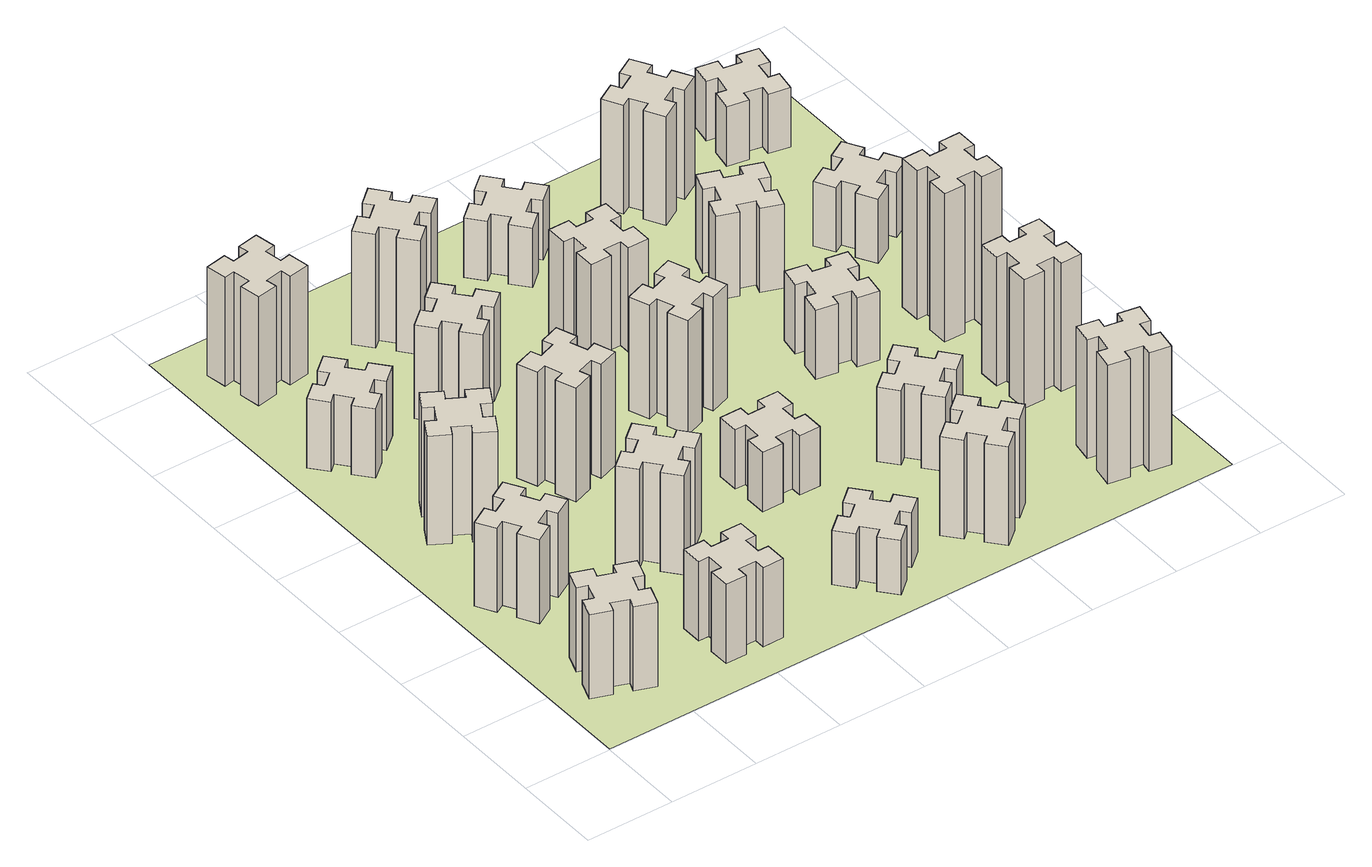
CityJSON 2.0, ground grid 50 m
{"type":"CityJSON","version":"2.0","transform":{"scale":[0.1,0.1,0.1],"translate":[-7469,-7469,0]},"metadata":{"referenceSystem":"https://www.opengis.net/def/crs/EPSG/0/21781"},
"CityObjects":{
"building1":{"type":"Building","attributes":{"class":"1000","function":"1000","usage":"1000","yearOfConstruction":2016,"roofType":"1000","measuredHeight":51,"storeysAboveGround":30,"storeysBelowGround":0},"geometry":[{"type":"Solid","lod":"1","boundaries":[[[[0,1,2,3,4,5,6,7,8,9,10,11,12,13,14,15,16,17,18,19]],[[17,16,20,21]],[[16,15,22,20]],[[15,14,23,22]],[[14,13,24,23]],[[13,12,25,24]],[[12,11,26,25]],[[11,10,27,26]],[[10,9,28,27]],[[9,8,29,28]],[[8,7,30,29]],[[7,6,31,30]],[[6,5,32,31]],[[5,4,33,32]],[[4,3,34,33]],[[3,2,35,34]],[[2,1,36,35]],[[1,0,37,36]],[[0,19,38,37]],[[19,18,39,38]],[[18,17,21,39]],[[24,25,26,27,28,29,30,31,32,33,34,35,36,37,38,39,21,20,22,23]]]]}]},
"building2":{"type":"Building","attributes":{"class":"1000","function":"1000","usage":"1000","yearOfConstruction":2016,"roofType":"1000","measuredHeight":51,"storeysAboveGround":30,"storeysBelowGround":0},"geometry":[{"type":"Solid","lod":"1","boundaries":[[[[40,41,42,43,44,45,46,47,48,49,50,51,52,53,54,55,56,57,58,59]],[[57,56,60,61]],[[56,55,62,60]],[[55,54,63,62]],[[54,53,64,63]],[[53,52,65,64]],[[52,51,66,65]],[[51,50,67,66]],[[50,49,68,67]],[[49,48,69,68]],[[48,47,70,69]],[[47,46,71,70]],[[46,45,72,71]],[[45,44,73,72]],[[44,43,74,73]],[[43,42,75,74]],[[42,41,76,75]],[[41,40,77,76]],[[40,59,78,77]],[[59,58,79,78]],[[58,57,61,79]],[[64,65,66,67,68,69,70,71,72,73,74,75,76,77,78,79,61,60,62,63]]]]}]},
"building3":{"type":"Building","attributes":{"class":"1000","function":"1000","usage":"1000","yearOfConstruction":2016,"roofType":"1000","measuredHeight":66,"storeysAboveGround":30,"storeysBelowGround":0},"geometry":[{"type":"Solid","lod":"1","boundaries":[[[[80,81,82,83,84,85,86,87,88,89,90,91,92,93,94,95,96,97,98,99]],[[97,96,100,101]],[[96,95,102,100]],[[95,94,103,102]],[[94,93,104,103]],[[93,92,105,104]],[[92,91,106,105]],[[91,90,107,106]],[[90,89,108,107]],[[89,88,109,108]],[[88,87,110,109]],[[87,86,111,110]],[[86,85,112,111]],[[85,84,113,112]],[[84,83,114,113]],[[83,82,115,114]],[[82,81,116,115]],[[81,80,117,116]],[[80,99,118,117]],[[99,98,119,118]],[[98,97,101,119]],[[104,105,106,107,108,109,110,111,112,113,114,115,116,117,118,119,101,100,102,103]]]]}]},
"building4":{"type":"Building","attributes":{"class":"1000","function":"1000","usage":"1000","yearOfConstruction":2016,"roofType":"1000","measuredHeight":48,"storeysAboveGround":30,"storeysBelowGround":0},"geometry":[{"type":"Solid","lod":"1","boundaries":[[[[120,121,122,123,124,125,126,127,128,129,130,131,132,133,134,135,136,137,138,139]],[[137,136,140,141]],[[136,135,142,140]],[[135,134,143,142]],[[134,133,144,143]],[[133,132,145,144]],[[132,131,146,145]],[[131,130,147,146]],[[130,129,148,147]],[[129,128,149,148]],[[128,127,150,149]],[[127,126,151,150]],[[126,125,152,151]],[[125,124,153,152]],[[124,123,154,153]],[[123,122,155,154]],[[122,121,156,155]],[[121,120,157,156]],[[120,139,158,157]],[[139,138,159,158]],[[138,137,141,159]],[[144,145,146,147,148,149,150,151,152,153,154,155,156,157,158,159,141,140,142,143]]]]}]},
"building5":{"type":"Building","attributes":{"class":"1000","function":"1000","usage":"1000","yearOfConstruction":2016,"roofType":"1000","measuredHeight":42,"storeysAboveGround":30,"storeysBelowGround":0},"geometry":[{"type":"Solid","lod":"1","boundaries":[[[[160,161,162,163,164,165,166,167,168,169,170,171,172,173,174,175,176,177,178,179]],[[177,176,180,181]],[[176,175,182,180]],[[175,174,183,182]],[[174,173,184,183]],[[173,172,185,184]],[[172,171,186,185]],[[171,170,187,186]],[[170,169,188,187]],[[169,168,189,188]],[[168,167,190,189]],[[167,166,191,190]],[[166,165,192,191]],[[165,164,193,192]],[[164,163,194,193]],[[163,162,195,194]],[[162,161,196,195]],[[161,160,197,196]],[[160,179,198,197]],[[179,178,199,198]],[[178,177,181,199]],[[184,185,186,187,188,189,190,191,192,193,194,195,196,197,198,199,181,180,182,183]]]]}]},
"building6":{"type":"Building","attributes":{"class":"1000","function":"1000","usage":"1000","yearOfConstruction":2016,"roofType":"1000","measuredHeight":66,"storeysAboveGround":30,"storeysBelowGround":0},"geometry":[{"type":"Solid","lod":"1","boundaries":[[[[200,201,202,203,204,205,206,207,208,209,210,211,212,213,214,215,216,217,218,219]],[[217,216,220,221]],[[216,215,222,220]],[[215,214,223,222]],[[214,213,224,223]],[[213,212,225,224]],[[212,211,226,225]],[[211,210,227,226]],[[210,209,228,227]],[[209,208,229,228]],[[208,207,230,229]],[[207,206,231,230]],[[206,205,232,231]],[[205,204,233,232]],[[204,203,234,233]],[[203,202,235,234]],[[202,201,236,235]],[[201,200,237,236]],[[200,219,238,237]],[[219,218,239,238]],[[218,217,221,239]],[[224,225,226,227,228,229,230,231,232,233,234,235,236,237,238,239,221,220,222,223]]]]}]},
"building7":{"type":"Building","attributes":{"class":"1000","function":"1000","usage":"1000","yearOfConstruction":2016,"roofType":"1000","measuredHeight":60,"storeysAboveGround":30,"storeysBelowGround":0},"geometry":[{"type":"Solid","lod":"1","boundaries":[[[[240,241,242,243,244,245,246,247,248,249,250,251,252,253,254,255,256,257,258,259]],[[257,256,260,261]],[[256,255,262,260]],[[255,254,263,262]],[[254,253,264,263]],[[253,252,265,264]],[[252,251,266,265]],[[251,250,267,266]],[[250,249,268,267]],[[249,248,269,268]],[[248,247,270,269]],[[247,246,271,270]],[[246,245,272,271]],[[245,244,273,272]],[[244,243,274,273]],[[243,242,275,274]],[[242,241,276,275]],[[241,240,277,276]],[[240,259,278,277]],[[259,258,279,278]],[[258,257,261,279]],[[264,265,266,267,268,269,270,271,272,273,274,275,276,277,278,279,261,260,262,263]]]]}]},
"building8":{"type":"Building","attributes":{"class":"1000","function":"1000","usage":"1000","yearOfConstruction":2016,"roofType":"1000","measuredHeight":69,"storeysAboveGround":30,"storeysBelowGround":0},"geometry":[{"type":"Solid","lod":"1","boundaries":[[[[280,281,282,283,284,285,286,287,288,289,290,291,292,293,294,295,296,297,298,299]],[[297,296,300,301]],[[296,295,302,300]],[[295,294,303,302]],[[294,293,304,303]],[[293,292,305,304]],[[292,291,306,305]],[[291,290,307,306]],[[290,289,308,307]],[[289,288,309,308]],[[288,287,310,309]],[[287,286,311,310]],[[286,285,312,311]],[[285,284,313,312]],[[284,283,314,313]],[[283,282,315,314]],[[282,281,316,315]],[[281,280,317,316]],[[280,299,318,317]],[[299,298,319,318]],[[298,297,301,319]],[[304,305,306,307,308,309,310,311,312,313,314,315,316,317,318,319,301,300,302,303]]]]}]},
"building9":{"type":"Building","attributes":{"class":"1000","function":"1000","usage":"1000","yearOfConstruction":2016,"roofType":"1000","measuredHeight":57,"storeysAboveGround":30,"storeysBelowGround":0},"geometry":[{"type":"Solid","lod":"1","boundaries":[[[[320,321,322,323,324,325,326,327,328,329,330,331,332,333,334,335,336,337,338,339]],[[337,336,340,341]],[[336,335,342,340]],[[335,334,343,342]],[[334,333,344,343]],[[333,332,345,344]],[[332,331,346,345]],[[331,330,347,346]],[[330,329,348,347]],[[329,328,349,348]],[[328,327,350,349]],[[327,326,351,350]],[[326,325,352,351]],[[325,324,353,352]],[[324,323,354,353]],[[323,322,355,354]],[[322,321,356,355]],[[321,320,357,356]],[[320,339,358,357]],[[339,338,359,358]],[[338,337,341,359]],[[344,345,346,347,348,349,350,351,352,353,354,355,356,357,358,359,341,340,342,343]]]]}]},
"building10":{"type":"Building","attributes":{"class":"1000","function":"1000","usage":"1000","yearOfConstruction":2016,"roofType":"1000","measuredHeight":33,"storeysAboveGround":30,"storeysBelowGround":0},"geometry":[{"type":"Solid","lod":"1","boundaries":[[[[360,361,362,363,364,365,366,367,368,369,370,371,372,373,374,375,376,377,378,379]],[[377,376,380,381]],[[376,375,382,380]],[[375,374,383,382]],[[374,373,384,383]],[[373,372,385,384]],[[372,371,386,385]],[[371,370,387,386]],[[370,369,388,387]],[[369,368,389,388]],[[368,367,390,389]],[[367,366,391,390]],[[366,365,392,391]],[[365,364,393,392]],[[364,363,394,393]],[[363,362,395,394]],[[362,361,396,395]],[[361,360,397,396]],[[360,379,398,397]],[[379,378,399,398]],[[378,377,381,399]],[[384,385,386,387,388,389,390,391,392,393,394,395,396,397,398,399,381,380,382,383]]]]}]},
"building11":{"type":"Building","attributes":{"class":"1000","function":"1000","usage":"1000","yearOfConstruction":2016,"roofType":"1000","measuredHeight":69,"storeysAboveGround":30,"storeysBelowGround":0},"geometry":[{"type":"Solid","lod":"1","boundaries":[[[[400,401,402,403,404,405,406,407,408,409,410,411,412,413,414,415,416,417,418,419]],[[417,416,420,421]],[[416,415,422,420]],[[415,414,423,422]],[[414,413,424,423]],[[413,412,425,424]],[[412,411,426,425]],[[411,410,427,426]],[[410,409,428,427]],[[409,408,429,428]],[[408,407,430,429]],[[407,406,431,430]],[[406,405,432,431]],[[405,404,433,432]],[[404,403,434,433]],[[403,402,435,434]],[[402,401,436,435]],[[401,400,437,436]],[[400,419,438,437]],[[419,418,439,438]],[[418,417,421,439]],[[424,425,426,427,428,429,430,431,432,433,434,435,436,437,438,439,421,420,422,423]]]]}]},
"building12":{"type":"Building","attributes":{"class":"1000","function":"1000","usage":"1000","yearOfConstruction":2016,"roofType":"1000","measuredHeight":36,"storeysAboveGround":30,"storeysBelowGround":0},"geometry":[{"type":"Solid","lod":"1","boundaries":[[[[440,441,442,443,444,445,446,447,448,449,450,451,452,453,454,455,456,457,458,459]],[[457,456,460,461]],[[456,455,462,460]],[[455,454,463,462]],[[454,453,464,463]],[[453,452,465,464]],[[452,451,466,465]],[[451,450,467,466]],[[450,449,468,467]],[[449,448,469,468]],[[448,447,470,469]],[[447,446,471,470]],[[446,445,472,471]],[[445,444,473,472]],[[444,443,474,473]],[[443,442,475,474]],[[442,441,476,475]],[[441,440,477,476]],[[440,459,478,477]],[[459,458,479,478]],[[458,457,461,479]],[[464,465,466,467,468,469,470,471,472,473,474,475,476,477,478,479,461,460,462,463]]]]}]},
"building13":{"type":"Building","attributes":{"class":"1000","function":"1000","usage":"1000","yearOfConstruction":2016,"roofType":"1000","measuredHeight":69,"storeysAboveGround":30,"storeysBelowGround":0},"geometry":[{"type":"Solid","lod":"1","boundaries":[[[[480,481,482,483,484,485,486,487,488,489,490,491,492,493,494,495,496,497,498,499]],[[497,496,500,501]],[[496,495,502,500]],[[495,494,503,502]],[[494,493,504,503]],[[493,492,505,504]],[[492,491,506,505]],[[491,490,507,506]],[[490,489,508,507]],[[489,488,509,508]],[[488,487,510,509]],[[487,486,511,510]],[[486,485,512,511]],[[485,484,513,512]],[[484,483,514,513]],[[483,482,515,514]],[[482,481,516,515]],[[481,480,517,516]],[[480,499,518,517]],[[499,498,519,518]],[[498,497,501,519]],[[504,505,506,507,508,509,510,511,512,513,514,515,516,517,518,519,501,500,502,503]]]]}]},
"building14":{"type":"Building","attributes":{"class":"1000","function":"1000","usage":"1000","yearOfConstruction":2016,"roofType":"1000","measuredHeight":60,"storeysAboveGround":30,"storeysBelowGround":0},"geometry":[{"type":"Solid","lod":"1","boundaries":[[[[520,521,522,523,524,525,526,527,528,529,530,531,532,533,534,535,536,537,538,539]],[[537,536,540,541]],[[536,535,542,540]],[[535,534,543,542]],[[534,533,544,543]],[[533,532,545,544]],[[532,531,546,545]],[[531,530,547,546]],[[530,529,548,547]],[[529,528,549,548]],[[528,527,550,549]],[[527,526,551,550]],[[526,525,552,551]],[[525,524,553,552]],[[524,523,554,553]],[[523,522,555,554]],[[522,521,556,555]],[[521,520,557,556]],[[520,539,558,557]],[[539,538,559,558]],[[538,537,541,559]],[[544,545,546,547,548,549,550,551,552,553,554,555,556,557,558,559,541,540,542,543]]]]}]},
"building15":{"type":"Building","attributes":{"class":"1000","function":"1000","usage":"1000","yearOfConstruction":2016,"roofType":"1000","measuredHeight":63,"storeysAboveGround":30,"storeysBelowGround":0},"geometry":[{"type":"Solid","lod":"1","boundaries":[[[[560,561,562,563,564,565,566,567,568,569,570,571,572,573,574,575,576,577,578,579]],[[577,576,580,581]],[[576,575,582,580]],[[575,574,583,582]],[[574,573,584,583]],[[573,572,585,584]],[[572,571,586,585]],[[571,570,587,586]],[[570,569,588,587]],[[569,568,589,588]],[[568,567,590,589]],[[567,566,591,590]],[[566,565,592,591]],[[565,564,593,592]],[[564,563,594,593]],[[563,562,595,594]],[[562,561,596,595]],[[561,560,597,596]],[[560,579,598,597]],[[579,578,599,598]],[[578,577,581,599]],[[584,585,586,587,588,589,590,591,592,593,594,595,596,597,598,599,581,580,582,583]]]]}]},
"building16":{"type":"Building","attributes":{"class":"1000","function":"1000","usage":"1000","yearOfConstruction":2016,"roofType":"1000","measuredHeight":36,"storeysAboveGround":30,"storeysBelowGround":0},"geometry":[{"type":"Solid","lod":"1","boundaries":[[[[600,601,602,603,604,605,606,607,608,609,610,611,612,613,614,615,616,617,618,619]],[[617,616,620,621]],[[616,615,622,620]],[[615,614,623,622]],[[614,613,624,623]],[[613,612,625,624]],[[612,611,626,625]],[[611,610,627,626]],[[610,609,628,627]],[[609,608,629,628]],[[608,607,630,629]],[[607,606,631,630]],[[606,605,632,631]],[[605,604,633,632]],[[604,603,634,633]],[[603,602,635,634]],[[602,601,636,635]],[[601,600,637,636]],[[600,619,638,637]],[[619,618,639,638]],[[618,617,621,639]],[[624,625,626,627,628,629,630,631,632,633,634,635,636,637,638,639,621,620,622,623]]]]}]},
"building17":{"type":"Building","attributes":{"class":"1000","function":"1000","usage":"1000","yearOfConstruction":2016,"roofType":"1000","measuredHeight":45,"storeysAboveGround":30,"storeysBelowGround":0},"geometry":[{"type":"Solid","lod":"1","boundaries":[[[[640,641,642,643,644,645,646,647,648,649,650,651,652,653,654,655,656,657,658,659]],[[657,656,660,661]],[[656,655,662,660]],[[655,654,663,662]],[[654,653,664,663]],[[653,652,665,664]],[[652,651,666,665]],[[651,650,667,666]],[[650,649,668,667]],[[649,648,669,668]],[[648,647,670,669]],[[647,646,671,670]],[[646,645,672,671]],[[645,644,673,672]],[[644,643,674,673]],[[643,642,675,674]],[[642,641,676,675]],[[641,640,677,676]],[[640,659,678,677]],[[659,658,679,678]],[[658,657,661,679]],[[664,665,666,667,668,669,670,671,672,673,674,675,676,677,678,679,661,660,662,663]]]]}]},
"building18":{"type":"Building","attributes":{"class":"1000","function":"1000","usage":"1000","yearOfConstruction":2016,"roofType":"1000","measuredHeight":42,"storeysAboveGround":30,"storeysBelowGround":0},"geometry":[{"type":"Solid","lod":"1","boundaries":[[[[680,681,682,683,684,685,686,687,688,689,690,691,692,693,694,695,696,697,698,699]],[[697,696,700,701]],[[696,695,702,700]],[[695,694,703,702]],[[694,693,704,703]],[[693,692,705,704]],[[692,691,706,705]],[[691,690,707,706]],[[690,689,708,707]],[[689,688,709,708]],[[688,687,710,709]],[[687,686,711,710]],[[686,685,712,711]],[[685,684,713,712]],[[684,683,714,713]],[[683,682,715,714]],[[682,681,716,715]],[[681,680,717,716]],[[680,699,718,717]],[[699,698,719,718]],[[698,697,701,719]],[[704,705,706,707,708,709,710,711,712,713,714,715,716,717,718,719,701,700,702,703]]]]}]},
"building19":{"type":"Building","attributes":{"class":"1000","function":"1000","usage":"1000","yearOfConstruction":2016,"roofType":"1000","measuredHeight":72,"storeysAboveGround":30,"storeysBelowGround":0},"geometry":[{"type":"Solid","lod":"1","boundaries":[[[[720,721,722,723,724,725,726,727,728,729,730,731,732,733,734,735,736,737,738,739]],[[737,736,740,741]],[[736,735,742,740]],[[735,734,743,742]],[[734,733,744,743]],[[733,732,745,744]],[[732,731,746,745]],[[731,730,747,746]],[[730,729,748,747]],[[729,728,749,748]],[[728,727,750,749]],[[727,726,751,750]],[[726,725,752,751]],[[725,724,753,752]],[[724,723,754,753]],[[723,722,755,754]],[[722,721,756,755]],[[721,720,757,756]],[[720,739,758,757]],[[739,738,759,758]],[[738,737,741,759]],[[744,745,746,747,748,749,750,751,752,753,754,755,756,757,758,759,741,740,742,743]]]]}]},
"building20":{"type":"Building","attributes":{"class":"1000","function":"1000","usage":"1000","yearOfConstruction":2016,"roofType":"1000","measuredHeight":51,"storeysAboveGround":30,"storeysBelowGround":0},"geometry":[{"type":"Solid","lod":"1","boundaries":[[[[760,761,762,763,764,765,766,767,768,769,770,771,772,773,774,775,776,777,778,779]],[[777,776,780,781]],[[776,775,782,780]],[[775,774,783,782]],[[774,773,784,783]],[[773,772,785,784]],[[772,771,786,785]],[[771,770,787,786]],[[770,769,788,787]],[[769,768,789,788]],[[768,767,790,789]],[[767,766,791,790]],[[766,765,792,791]],[[765,764,793,792]],[[764,763,794,793]],[[763,762,795,794]],[[762,761,796,795]],[[761,760,797,796]],[[760,779,798,797]],[[779,778,799,798]],[[778,777,781,799]],[[784,785,786,787,788,789,790,791,792,793,794,795,796,797,798,799,781,780,782,783]]]]}]},
"building21":{"type":"Building","attributes":{"class":"1000","function":"1000","usage":"1000","yearOfConstruction":2016,"roofType":"1000","measuredHeight":78,"storeysAboveGround":30,"storeysBelowGround":0},"geometry":[{"type":"Solid","lod":"1","boundaries":[[[[800,801,802,803,804,805,806,807,808,809,810,811,812,813,814,815,816,817,818,819]],[[817,816,820,821]],[[816,815,822,820]],[[815,814,823,822]],[[814,813,824,823]],[[813,812,825,824]],[[812,811,826,825]],[[811,810,827,826]],[[810,809,828,827]],[[809,808,829,828]],[[808,807,830,829]],[[807,806,831,830]],[[806,805,832,831]],[[805,804,833,832]],[[804,803,834,833]],[[803,802,835,834]],[[802,801,836,835]],[[801,800,837,836]],[[800,819,838,837]],[[819,818,839,838]],[[818,817,821,839]],[[824,825,826,827,828,829,830,831,832,833,834,835,836,837,838,839,821,820,822,823]]]]}]},
"building22":{"type":"Building","attributes":{"class":"1000","function":"1000","usage":"1000","yearOfConstruction":2016,"roofType":"1000","measuredHeight":66,"storeysAboveGround":30,"storeysBelowGround":0},"geometry":[{"type":"Solid","lod":"1","boundaries":[[[[840,841,842,843,844,845,846,847,848,849,850,851,852,853,854,855,856,857,858,859]],[[857,856,860,861]],[[856,855,862,860]],[[855,854,863,862]],[[854,853,864,863]],[[853,852,865,864]],[[852,851,866,865]],[[851,850,867,866]],[[850,849,868,867]],[[849,848,869,868]],[[848,847,870,869]],[[847,846,871,870]],[[846,845,872,871]],[[845,844,873,872]],[[844,843,874,873]],[[843,842,875,874]],[[842,841,876,875]],[[841,840,877,876]],[[840,859,878,877]],[[859,858,879,878]],[[858,857,861,879]],[[864,865,866,867,868,869,870,871,872,873,874,875,876,877,878,879,861,860,862,863]]]]}]},
"building23":{"type":"Building","attributes":{"class":"1000","function":"1000","usage":"1000","yearOfConstruction":2016,"roofType":"1000","measuredHeight":90,"storeysAboveGround":30,"storeysBelowGround":0},"geometry":[{"type":"Solid","lod":"1","boundaries":[[[[880,881,882,883,884,885,886,887,888,889,890,891,892,893,894,895,896,897,898,899]],[[897,896,900,901]],[[896,895,902,900]],[[895,894,903,902]],[[894,893,904,903]],[[893,892,905,904]],[[892,891,906,905]],[[891,890,907,906]],[[890,889,908,907]],[[889,888,909,908]],[[888,887,910,909]],[[887,886,911,910]],[[886,885,912,911]],[[885,884,913,912]],[[884,883,914,913]],[[883,882,915,914]],[[882,881,916,915]],[[881,880,917,916]],[[880,899,918,917]],[[899,898,919,918]],[[898,897,901,919]],[[904,905,906,907,908,909,910,911,912,913,914,915,916,917,918,919,901,900,902,903]]]]}]},
"building24":{"type":"Building","attributes":{"class":"1000","function":"1000","usage":"1000","yearOfConstruction":2016,"roofType":"1000","measuredHeight":39,"storeysAboveGround":30,"storeysBelowGround":0},"geometry":[{"type":"Solid","lod":"1","boundaries":[[[[920,921,922,923,924,925,926,927,928,929,930,931,932,933,934,935,936,937,938,939]],[[937,936,940,941]],[[936,935,942,940]],[[935,934,943,942]],[[934,933,944,943]],[[933,932,945,944]],[[932,931,946,945]],[[931,930,947,946]],[[930,929,948,947]],[[929,928,949,948]],[[928,927,950,949]],[[927,926,951,950]],[[926,925,952,951]],[[925,924,953,952]],[[924,923,954,953]],[[923,922,955,954]],[[922,921,956,955]],[[921,920,957,956]],[[920,939,958,957]],[[939,938,959,958]],[[938,937,941,959]],[[944,945,946,947,948,949,950,951,952,953,954,955,956,957,958,959,941,940,942,943]]]]}]},
"building25":{"type":"Building","attributes":{"class":"1000","function":"1000","usage":"1000","yearOfConstruction":2016,"roofType":"1000","measuredHeight":36,"storeysAboveGround":30,"storeysBelowGround":0},"geometry":[{"type":"Solid","lod":"1","boundaries":[[[[960,961,962,963,964,965,966,967,968,969,970,971,972,973,974,975,976,977,978,979]],[[977,976,980,981]],[[976,975,982,980]],[[975,974,983,982]],[[974,973,984,983]],[[973,972,985,984]],[[972,971,986,985]],[[971,970,987,986]],[[970,969,988,987]],[[969,968,989,988]],[[968,967,990,989]],[[967,966,991,990]],[[966,965,992,991]],[[965,964,993,992]],[[964,963,994,993]],[[963,962,995,994]],[[962,961,996,995]],[[961,960,997,996]],[[960,979,998,997]],[[979,978,999,998]],[[978,977,981,999]],[[984,985,986,987,988,989,990,991,992,993,994,995,996,997,998,999,981,980,982,983]]]]}]},
"landuse1":{"type":"LandUse","attributes":{"name":"plot1","function":"1010"},"geometry":[{"type":"MultiSurface","lod":"1","boundaries":[[[1000,1001,1002,1003]]]}]}
},
"vertices":[
[462,391,0],[496,485,0],[552,464,0],[593,577,0],[480,618,0],[460,562,0],[366,596,0],[387,652,0],[274,693,0],[233,580,0],[289,560,0],[255,466,0],[199,487,0],[157,374,0],[270,333,0],[291,389,0],[385,355,0],[364,299,0],[477,257,0],[518,370,0],[385,355,510],[364,299,510],[291,389,510],[270,333,510],[157,374,510],[199,487,510],[255,466,510],[289,560,510],[233,580,510],[274,693,510],[387,652,510],[366,596,510],[460,562,510],[480,618,510],[593,577,510],[552,464,510],[496,485,510],[462,391,510],[518,370,510],[477,257,510],
[255,1204,0],[305,1117,0],[253,1087,0],[313,983,0],[417,1043,0],[387,1095,0],[474,1145,0],[504,1093,0],[608,1153,0],[548,1257,0],[496,1227,0],[446,1314,0],[498,1344,0],[438,1448,0],[334,1388,0],[364,1336,0],[277,1286,0],[247,1338,0],[143,1278,0],[203,1174,0],[277,1286,510],[247,1338,510],[364,1336,510],[334,1388,510],[438,1448,510],[498,1344,510],[446,1314,510],[496,1227,510],[548,1257,510],[608,1153,510],[504,1093,510],[474,1145,510],[387,1095,510],[417,1043,510],[313,983,510],[253,1087,510],[305,1117,510],[255,1204,510],[203,1174,510],[143,1278,510],
[377,1785,0],[464,1735,0],[434,1683,0],[538,1623,0],[598,1727,0],[546,1757,0],[596,1844,0],[648,1814,0],[708,1918,0],[604,1978,0],[574,1926,0],[487,1976,0],[517,2028,0],[413,2088,0],[353,1984,0],[405,1954,0],[355,1867,0],[303,1897,0],[243,1793,0],[347,1733,0],[355,1867,660],[303,1897,660],[405,1954,660],[353,1984,660],[413,2088,660],[517,2028,660],[487,1976,660],[574,1926,660],[604,1978,660],[708,1918,660],[648,1814,660],[596,1844,660],[546,1757,660],[598,1727,660],[538,1623,660],[434,1683,660],[464,1735,660],[377,1785,660],[347,1733,660],[243,1793,660],
[1065,485,0],[965,485,0],[965,545,0],[845,545,0],[845,425,0],[905,425,0],[905,325,0],[845,325,0],[845,205,0],[965,205,0],[965,265,0],[1065,265,0],[1065,205,0],[1185,205,0],[1185,325,0],[1125,325,0],[1125,425,0],[1185,425,0],[1185,545,0],[1065,545,0],[1125,425,480],[1185,425,480],[1125,325,480],[1185,325,480],[1185,205,480],[1065,205,480],[1065,265,480],[965,265,480],[965,205,480],[845,205,480],[845,325,480],[905,325,480],[905,425,480],[845,425,480],[845,545,480],[965,545,480],[965,485,480],[1065,485,480],[1065,545,480],[1185,545,480],
[492,2628,0],[427,2704,0],[473,2743,0],[396,2835,0],[304,2758,0],[343,2712,0],[266,2647,0],[228,2693,0],[136,2616,0],[213,2524,0],[259,2563,0],[323,2486,0],[277,2448,0],[354,2356,0],[446,2433,0],[408,2479,0],[484,2543,0],[523,2497,0],[615,2574,0],[538,2666,0],[484,2543,420],[523,2497,420],[408,2479,420],[446,2433,420],[354,2356,420],[277,2448,420],[323,2486,420],[259,2563,420],[213,2524,420],[136,2616,420],[228,2693,420],[266,2647,420],[343,2712,420],[304,2758,420],[396,2835,420],[473,2743,420],[427,2704,420],[492,2628,420],[538,2666,420],[615,2574,420],
[405,3452,0],[307,3435,0],[297,3494,0],[178,3473,0],[199,3355,0],[258,3365,0],[276,3267,0],[217,3257,0],[237,3138,0],[356,3159,0],[345,3218,0],[444,3236,0],[454,3177,0],[572,3197,0],[551,3316,0],[492,3305,0],[475,3404,0],[534,3414,0],[513,3532,0],[395,3511,0],[475,3404,660],[534,3414,660],[492,3305,660],[551,3316,660],[572,3197,660],[454,3177,660],[444,3236,660],[345,3218,660],[356,3159,660],[237,3138,660],[217,3257,660],[276,3267,660],[258,3365,660],[199,3355,660],[178,3473,660],[297,3494,660],[307,3435,660],[405,3452,660],[395,3511,660],[513,3532,660],
[1148,999,0],[1224,1063,0],[1263,1017,0],[1355,1094,0],[1278,1186,0],[1232,1148,0],[1167,1224,0],[1213,1263,0],[1136,1355,0],[1044,1278,0],[1083,1232,0],[1006,1167,0],[968,1213,0],[876,1136,0],[953,1044,0],[999,1083,0],[1063,1006,0],[1017,968,0],[1094,876,0],[1186,953,0],[1063,1006,600],[1017,968,600],[999,1083,600],[953,1044,600],[876,1136,600],[968,1213,600],[1006,1167,600],[1083,1232,600],[1044,1278,600],[1136,1355,600],[1213,1263,600],[1167,1224,600],[1232,1148,600],[1278,1186,600],[1355,1094,600],[1263,1017,600],[1224,1063,600],[1148,999,600],[1186,953,600],[1094,876,600],
[1106,1735,0],[1200,1769,0],[1220,1713,0],[1333,1754,0],[1292,1867,0],[1236,1846,0],[1202,1940,0],[1258,1960,0],[1217,2073,0],[1104,2032,0],[1125,1976,0],[1031,1942,0],[1010,1998,0],[897,1957,0],[939,1844,0],[995,1865,0],[1029,1771,0],[973,1750,0],[1014,1637,0],[1127,1679,0],[1029,1771,690],[973,1750,690],[995,1865,690],[939,1844,690],[897,1957,690],[1010,1998,690],[1031,1942,690],[1125,1976,690],[1104,2032,690],[1217,2073,690],[1258,1960,690],[1202,1940,690],[1236,1846,690],[1292,1867,690],[1333,1754,690],[1220,1713,690],[1200,1769,690],[1106,1735,690],[1127,1679,690],[1014,1637,690],
[899,2563,0],[963,2486,0],[917,2448,0],[994,2356,0],[1086,2433,0],[1048,2479,0],[1124,2543,0],[1163,2497,0],[1255,2574,0],[1178,2666,0],[1132,2628,0],[1067,2704,0],[1113,2743,0],[1036,2835,0],[944,2758,0],[983,2712,0],[906,2647,0],[868,2693,0],[776,2616,0],[853,2524,0],[906,2647,570],[868,2693,570],[983,2712,570],[944,2758,570],[1036,2835,570],[1113,2743,570],[1067,2704,570],[1132,2628,570],[1178,2666,570],[1255,2574,570],[1163,2497,570],[1124,2543,570],[1048,2479,570],[1086,2433,570],[994,2356,570],[917,2448,570],[963,2486,570],[899,2563,570],[853,2524,570],[776,2616,570],
[1823,492,0],[1746,427,0],[1708,473,0],[1616,396,0],[1693,304,0],[1739,343,0],[1803,266,0],[1757,228,0],[1834,136,0],[1926,213,0],[1888,259,0],[1964,323,0],[2003,277,0],[2095,354,0],[2018,446,0],[1972,408,0],[1907,484,0],[1953,523,0],[1876,615,0],[1784,538,0],[1907,484,330],[1953,523,330],[1972,408,330],[2018,446,330],[2095,354,330],[2003,277,330],[1964,323,330],[1888,259,330],[1926,213,330],[1834,136,330],[1757,228,330],[1803,266,330],[1739,343,330],[1693,304,330],[1616,396,330],[1708,473,330],[1746,427,330],[1823,492,330],[1784,538,330],[1876,615,330],
[1148,3119,0],[1224,3183,0],[1263,3137,0],[1355,3214,0],[1278,3306,0],[1232,3268,0],[1167,3344,0],[1213,3383,0],[1136,3475,0],[1044,3398,0],[1083,3352,0],[1006,3287,0],[968,3333,0],[876,3256,0],[953,3164,0],[999,3203,0],[1063,3126,0],[1017,3088,0],[1094,2996,0],[1186,3073,0],[1063,3126,690],[1017,3088,690],[999,3203,690],[953,3164,690],[876,3256,690],[968,3333,690],[1006,3287,690],[1083,3352,690],[1044,3398,690],[1136,3475,690],[1213,3383,690],[1167,3344,690],[1232,3268,690],[1278,3306,690],[1355,3214,690],[1263,3137,690],[1224,3183,690],[1148,3119,690],[1186,3073,690],[1094,2996,690],
[1745,1265,0],[1745,1165,0],[1685,1165,0],[1685,1045,0],[1805,1045,0],[1805,1105,0],[1905,1105,0],[1905,1045,0],[2025,1045,0],[2025,1165,0],[1965,1165,0],[1965,1265,0],[2025,1265,0],[2025,1385,0],[1905,1385,0],[1905,1325,0],[1805,1325,0],[1805,1385,0],[1685,1385,0],[1685,1265,0],[1805,1325,360],[1805,1385,360],[1905,1325,360],[1905,1385,360],[2025,1385,360],[2025,1265,360],[1965,1265,360],[1965,1165,360],[2025,1165,360],[2025,1045,360],[1905,1045,360],[1905,1105,360],[1805,1105,360],[1805,1045,360],[1685,1045,360],[1685,1165,360],[1745,1165,360],[1745,1265,360],[1685,1265,360],[1685,1385,360],
[1846,1835,0],[1940,1869,0],[1960,1813,0],[2073,1854,0],[2032,1967,0],[1976,1946,0],[1942,2040,0],[1998,2060,0],[1957,2173,0],[1844,2132,0],[1865,2076,0],[1771,2042,0],[1750,2098,0],[1637,2057,0],[1679,1944,0],[1735,1965,0],[1769,1871,0],[1713,1850,0],[1754,1737,0],[1867,1779,0],[1769,1871,690],[1713,1850,690],[1735,1965,690],[1679,1944,690],[1637,2057,690],[1750,2098,690],[1771,2042,690],[1865,2076,690],[1844,2132,690],[1957,2173,690],[1998,2060,690],[1942,2040,690],[1976,1946,690],[2032,1967,690],[2073,1854,690],[1960,1813,690],[1940,1869,690],[1846,1835,690],[1867,1779,690],[1754,1737,690],
[2528,259,0],[2604,323,0],[2643,277,0],[2735,354,0],[2658,446,0],[2612,408,0],[2547,484,0],[2593,523,0],[2516,615,0],[2424,538,0],[2463,492,0],[2386,427,0],[2348,473,0],[2256,396,0],[2333,304,0],[2379,343,0],[2443,266,0],[2397,228,0],[2474,136,0],[2566,213,0],[2443,266,600],[2397,228,600],[2379,343,600],[2333,304,600],[2256,396,600],[2348,473,600],[2386,427,600],[2463,492,600],[2424,538,600],[2516,615,600],[2593,523,600],[2547,484,600],[2612,408,600],[2658,446,600],[2735,354,600],[2643,277,600],[2604,323,600],[2528,259,600],[2566,213,600],[2474,136,600],
[1805,2485,0],[1905,2485,0],[1905,2425,0],[2025,2425,0],[2025,2545,0],[1965,2545,0],[1965,2645,0],[2025,2645,0],[2025,2765,0],[1905,2765,0],[1905,2705,0],[1805,2705,0],[1805,2765,0],[1685,2765,0],[1685,2645,0],[1745,2645,0],[1745,2545,0],[1685,2545,0],[1685,2425,0],[1805,2425,0],[1745,2545,630],[1685,2545,630],[1745,2645,630],[1685,2645,630],[1685,2765,630],[1805,2765,630],[1805,2705,630],[1905,2705,630],[1905,2765,630],[2025,2765,630],[2025,2645,630],[1965,2645,630],[1965,2545,630],[2025,2545,630],[2025,2425,630],[1905,2425,630],[1905,2485,630],[1805,2485,630],[1805,2425,630],[1685,2425,630],
[1823,3452,0],[1746,3387,0],[1708,3433,0],[1616,3356,0],[1693,3264,0],[1739,3303,0],[1803,3226,0],[1757,3188,0],[1834,3096,0],[1926,3173,0],[1888,3219,0],[1964,3283,0],[2003,3237,0],[2095,3314,0],[2018,3406,0],[1972,3368,0],[1907,3444,0],[1953,3483,0],[1876,3575,0],[1784,3498,0],[1907,3444,360],[1953,3483,360],[1972,3368,360],[2018,3406,360],[2095,3314,360],[2003,3237,360],[1964,3283,360],[1888,3219,360],[1926,3173,360],[1834,3096,360],[1757,3188,360],[1803,3226,360],[1739,3303,360],[1693,3264,360],[1616,3356,360],[1708,3433,360],[1746,3387,360],[1823,3452,360],[1784,3498,360],[1876,3575,360],
[2563,1132,0],[2486,1067,0],[2448,1113,0],[2356,1036,0],[2433,944,0],[2479,983,0],[2543,906,0],[2497,868,0],[2574,776,0],[2666,853,0],[2628,899,0],[2704,963,0],[2743,917,0],[2835,994,0],[2758,1086,0],[2712,1048,0],[2647,1124,0],[2693,1163,0],[2616,1255,0],[2524,1178,0],[2647,1124,450],[2693,1163,450],[2712,1048,450],[2758,1086,450],[2835,994,450],[2743,917,450],[2704,963,450],[2628,899,450],[2666,853,450],[2574,776,450],[2497,868,450],[2543,906,450],[2479,983,450],[2433,944,450],[2356,1036,450],[2448,1113,450],[2486,1067,450],[2563,1132,450],[2524,1178,450],[2616,1255,450],
[2627,1756,0],[2725,1738,0],[2715,1679,0],[2833,1658,0],[2854,1777,0],[2795,1787,0],[2812,1885,0],[2871,1875,0],[2892,1993,0],[2774,2014,0],[2764,1955,0],[2665,1972,0],[2676,2031,0],[2557,2052,0],[2537,1934,0],[2596,1924,0],[2578,1825,0],[2519,1836,0],[2498,1717,0],[2617,1697,0],[2578,1825,420],[2519,1836,420],[2596,1924,420],[2537,1934,420],[2557,2052,420],[2676,2031,420],[2665,1972,420],[2764,1955,420],[2774,2014,420],[2892,1993,420],[2871,1875,420],[2812,1885,420],[2795,1787,420],[2854,1777,420],[2833,1658,420],[2715,1679,420],[2725,1738,420],[2627,1756,420],[2617,1697,420],[2498,1717,420],
[3236,444,0],[3218,345,0],[3159,356,0],[3138,237,0],[3257,217,0],[3267,276,0],[3365,258,0],[3355,199,0],[3473,178,0],[3494,297,0],[3435,307,0],[3452,405,0],[3511,395,0],[3532,513,0],[3414,534,0],[3404,475,0],[3305,492,0],[3316,551,0],[3197,572,0],[3177,454,0],[3305,492,720],[3316,551,720],[3404,475,720],[3414,534,720],[3532,513,720],[3511,395,720],[3452,405,720],[3435,307,720],[3494,297,720],[3473,178,720],[3355,199,720],[3365,258,720],[3267,276,720],[3257,217,720],[3138,237,720],[3159,356,720],[3218,345,720],[3236,444,720],[3177,454,720],[3197,572,720],
[2611,2509,0],[2705,2475,0],[2684,2419,0],[2797,2377,0],[2838,2490,0],[2782,2511,0],[2816,2605,0],[2872,2584,0],[2913,2697,0],[2800,2738,0],[2780,2682,0],[2686,2716,0],[2707,2772,0],[2594,2813,0],[2553,2700,0],[2609,2680,0],[2575,2586,0],[2519,2607,0],[2477,2494,0],[2590,2453,0],[2575,2586,510],[2519,2607,510],[2609,2680,510],[2553,2700,510],[2594,2813,510],[2707,2772,510],[2686,2716,510],[2780,2682,510],[2800,2738,510],[2913,2697,510],[2872,2584,510],[2816,2605,510],[2782,2511,510],[2838,2490,510],[2797,2377,510],[2684,2419,510],[2705,2475,510],[2611,2509,510],[2590,2453,510],[2477,2494,510],
[3285,1005,0],[3385,1005,0],[3385,945,0],[3505,945,0],[3505,1065,0],[3445,1065,0],[3445,1165,0],[3505,1165,0],[3505,1285,0],[3385,1285,0],[3385,1225,0],[3285,1225,0],[3285,1285,0],[3165,1285,0],[3165,1165,0],[3225,1165,0],[3225,1065,0],[3165,1065,0],[3165,945,0],[3285,945,0],[3225,1065,780],[3165,1065,780],[3225,1165,780],[3165,1165,780],[3165,1285,780],[3285,1285,780],[3285,1225,780],[3385,1225,780],[3385,1285,780],[3505,1285,780],[3505,1165,780],[3445,1165,780],[3445,1065,780],[3505,1065,780],[3505,945,780],[3385,945,780],[3385,1005,780],[3285,1005,780],[3285,945,780],[3165,945,780],
[2575,3324,0],[2625,3237,0],[2573,3207,0],[2633,3103,0],[2737,3163,0],[2707,3215,0],[2794,3265,0],[2824,3213,0],[2928,3273,0],[2868,3377,0],[2816,3347,0],[2766,3434,0],[2818,3464,0],[2758,3568,0],[2654,3508,0],[2684,3456,0],[2597,3406,0],[2567,3458,0],[2463,3398,0],[2523,3294,0],[2597,3406,660],[2567,3458,660],[2684,3456,660],[2654,3508,660],[2758,3568,660],[2818,3464,660],[2766,3434,660],[2816,3347,660],[2868,3377,660],[2928,3273,660],[2824,3213,660],[2794,3265,660],[2707,3215,660],[2737,3163,660],[2633,3103,660],[2573,3207,660],[2625,3237,660],[2575,3324,660],[2523,3294,660],[2463,3398,660],
[3225,1805,0],[3225,1705,0],[3165,1705,0],[3165,1585,0],[3285,1585,0],[3285,1645,0],[3385,1645,0],[3385,1585,0],[3505,1585,0],[3505,1705,0],[3445,1705,0],[3445,1805,0],[3505,1805,0],[3505,1925,0],[3385,1925,0],[3385,1865,0],[3285,1865,0],[3285,1925,0],[3165,1925,0],[3165,1805,0],[3285,1865,900],[3285,1925,900],[3385,1865,900],[3385,1925,900],[3505,1925,900],[3505,1805,900],[3445,1805,900],[3445,1705,900],[3505,1705,900],[3505,1585,900],[3385,1585,900],[3385,1645,900],[3285,1645,900],[3285,1585,900],[3165,1585,900],[3165,1705,900],[3225,1705,900],[3225,1805,900],[3165,1805,900],[3165,1925,900],
[3347,2375,0],[3434,2425,0],[3464,2373,0],[3568,2433,0],[3508,2537,0],[3456,2507,0],[3406,2594,0],[3458,2624,0],[3398,2728,0],[3294,2668,0],[3324,2616,0],[3237,2566,0],[3207,2618,0],[3103,2558,0],[3163,2454,0],[3215,2484,0],[3265,2397,0],[3213,2367,0],[3273,2263,0],[3377,2323,0],[3265,2397,390],[3213,2367,390],[3215,2484,390],[3163,2454,390],[3103,2558,390],[3207,2618,390],[3237,2566,390],[3324,2616,390],[3294,2668,390],[3398,2728,390],[3458,2624,390],[3406,2594,390],[3456,2507,390],[3508,2537,390],[3568,2433,390],[3464,2373,390],[3434,2425,390],[3347,2375,390],[3377,2323,390],[3273,2263,390],
[3404,3535,0],[3305,3552,0],[3316,3611,0],[3197,3632,0],[3177,3514,0],[3236,3504,0],[3218,3405,0],[3159,3416,0],[3138,3297,0],[3257,3277,0],[3267,3336,0],[3365,3318,0],[3355,3259,0],[3473,3238,0],[3494,3357,0],[3435,3367,0],[3452,3465,0],[3511,3455,0],[3532,3573,0],[3414,3594,0],[3452,3465,360],[3511,3455,360],[3435,3367,360],[3494,3357,360],[3473,3238,360],[3355,3259,360],[3365,3318,360],[3267,3336,360],[3257,3277,360],[3138,3297,360],[3159,3416,360],[3218,3405,360],[3236,3504,360],[3177,3514,360],[3197,3632,360],[3316,3611,360],[3305,3552,360],[3404,3535,360],[3414,3594,360],[3532,3573,360],
[5,3705,0],[3705,3705,0],[3705,5,0],[5,5,0]
]}
